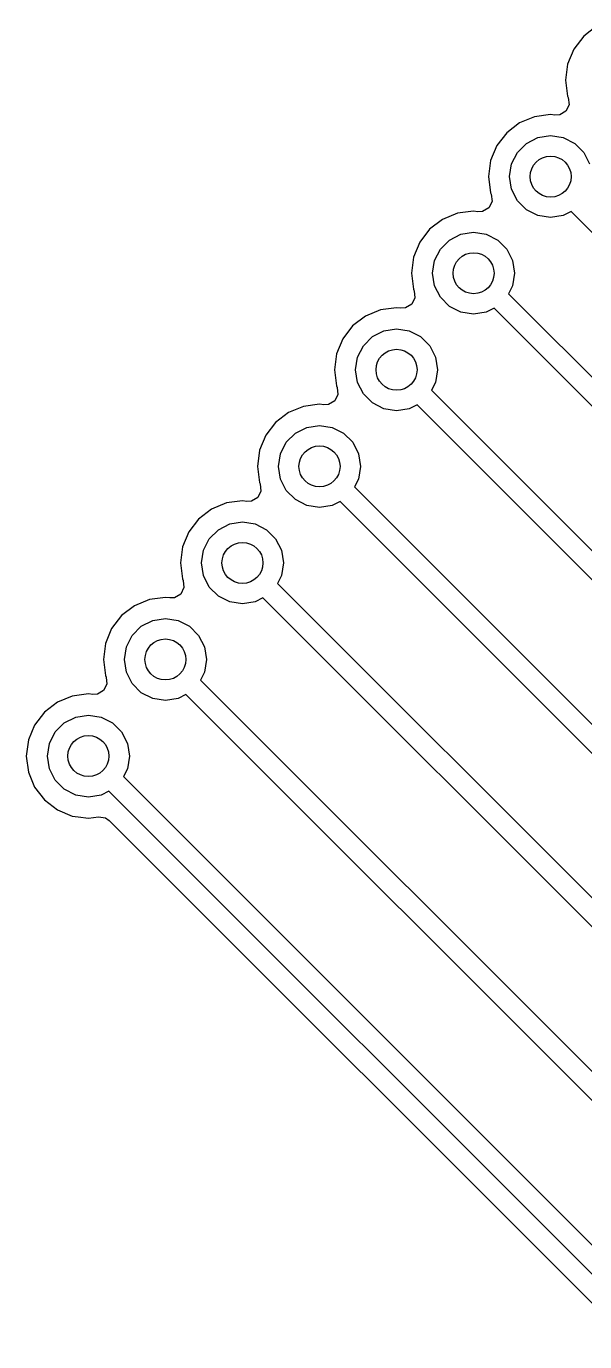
# Model space of a CAD drawing. Extents: x 51 to 261, y -150 to -32.
# Drawn here: x 66.49 to 71.93, y -98.15 to -85.32 of the extents above; entities that cross this region are included whole.
import ezdxf

# ---------------------------------------------------------------- set-up
doc = ezdxf.new("R2010")
doc.units = 0
doc.layers.add('BLACK', color=7, linetype='CONTINUOUS')

msp = doc.modelspace()

# ---------------------------------------------------------------- linework, layer by layer
at = {"layer": 'BLACK', "linetype": 'CONTINUOUS'}
for p, q in [((72.048992, -85.315631), (71.92355, -85.411886)), ((71.92355, -85.411886), (71.827295, -85.537328)), ((71.827295, -85.537328), (71.766788, -85.683405)), ((71.766787, -85.683407), (71.74615, -85.840166)), ((71.766788, -85.683405), (71.766787, -85.683407)), ((71.74615, -85.840166), (71.74615, -85.840169)), ((71.74615, -85.840169), (71.766787, -85.996928)), ((71.78029, -86.080963), (71.749015, -86.143443)), ((71.766787, -85.996928), (71.766788, -85.99693)), ((71.766788, -85.99693), (71.772821, -86.011494)), ((71.772821, -86.011494), (71.78029, -86.080963)), ((71.443653, -86.19704), (71.297576, -86.257547)), ((71.443655, -86.197039), (71.443653, -86.19704)), ((71.600415, -86.176402), (71.443655, -86.197039)), ((71.600419, -86.176402), (71.600415, -86.176402)), ((71.642076, -86.181886), (71.600419, -86.176402)), ((71.688926, -86.179095), (71.642076, -86.181886)), ((71.749015, -86.143443), (71.688926, -86.179095)), ((71.297576, -86.257547), (71.172134, -86.353802)), ((71.172134, -86.353802), (71.075879, -86.479244)), ((71.276809, -86.54697), (71.365302, -86.458477)), ((71.365302, -86.458477), (71.476809, -86.401661)), ((71.476809, -86.401661), (71.600416, -86.382084)), ((71.600416, -86.382084), (71.724023, -86.401661)), ((71.724023, -86.401661), (71.83553, -86.458477)), ((71.83553, -86.458477), (71.924023, -86.54697)), ((71.075879, -86.479244), (71.015372, -86.625321)), ((71.219993, -86.658477), (71.276809, -86.54697)), ((71.924023, -86.54697), (71.980839, -86.658477)), ((71.015371, -86.625323), (70.994734, -86.782082)), ((71.015372, -86.625321), (71.015371, -86.625323)), ((71.200416, -86.782084), (71.219993, -86.658477)), ((70.994734, -86.782082), (70.994734, -86.782085)), ((70.994734, -86.782085), (71.015371, -86.938844)), ((71.219993, -86.905691), (71.200416, -86.782084)), ((71.015371, -86.938844), (71.015372, -86.938846)), ((71.015372, -86.938846), (71.021405, -86.95341)), ((71.021405, -86.95341), (71.028874, -87.022879)), ((71.276809, -87.017198), (71.219993, -86.905691)), ((70.997599, -87.085359), (70.93751, -87.121011)), ((71.028874, -87.022879), (70.997599, -87.085359)), ((71.365302, -87.105691), (71.276809, -87.017198)), ((71.476809, -87.162507), (71.365302, -87.105691)), ((70.54616, -87.199463), (70.420718, -87.295718)), ((70.692237, -87.138956), (70.54616, -87.199463)), ((70.692239, -87.138955), (70.692237, -87.138956)), ((70.848999, -87.118318), (70.692239, -87.138955)), ((70.849003, -87.118318), (70.848999, -87.118318)), ((70.89066, -87.123802), (70.849003, -87.118318)), ((70.93751, -87.121011), (70.89066, -87.123802)), ((71.600416, -87.182084), (71.476809, -87.162507)), ((71.724023, -87.162507), (71.600416, -87.182084)), ((71.800466, -87.123556), (71.724023, -87.162507)), ((75.099, -90.422089), (71.800466, -87.123556)), ((70.420718, -87.295718), (70.324463, -87.42116)), ((70.613886, -87.400393), (70.725393, -87.343577)), ((70.725393, -87.343577), (70.849, -87.324)), ((70.849, -87.324), (70.972607, -87.343577)), ((70.972607, -87.343577), (71.084114, -87.400393)), ((70.324463, -87.42116), (70.263956, -87.567237)), ((70.468577, -87.600393), (70.525393, -87.488886)), ((70.525393, -87.488886), (70.613886, -87.400393)), ((71.084114, -87.400393), (71.172607, -87.488886)), ((71.172607, -87.488886), (71.229423, -87.600393)), ((70.263955, -87.567239), (70.243318, -87.723998)), ((70.263956, -87.567237), (70.263955, -87.567239)), ((70.449, -87.724), (70.468577, -87.600393)), ((71.229423, -87.600393), (71.249, -87.724)), ((70.243318, -87.723998), (70.243318, -87.724001)), ((70.243318, -87.724001), (70.263955, -87.88076)), ((70.468577, -87.847607), (70.449, -87.724)), ((71.249, -87.724), (71.229423, -87.847607)), ((70.263955, -87.88076), (70.263956, -87.880762)), ((70.263956, -87.880762), (70.267184, -87.888556)), ((70.525393, -87.959114), (70.468577, -87.847607)), ((71.229423, -87.847607), (71.190472, -87.92405)), ((70.277458, -87.964795), (70.246183, -88.027275)), ((70.267184, -87.888556), (70.269989, -87.895326)), ((70.269989, -87.895326), (70.277458, -87.964795)), ((70.613886, -88.047607), (70.525393, -87.959114)), ((71.190472, -87.92405), (74.869711, -91.60329)), ((69.794744, -88.141379), (69.669302, -88.237634)), ((69.940821, -88.080872), (69.794744, -88.141379)), ((69.940823, -88.080871), (69.940821, -88.080872)), ((70.097583, -88.060234), (69.940823, -88.080871)), ((70.097587, -88.060234), (70.097583, -88.060234)), ((70.139244, -88.065718), (70.097587, -88.060234)), ((70.186094, -88.062927), (70.139244, -88.065718)), ((70.246183, -88.027275), (70.186094, -88.062927)), ((70.725393, -88.104423), (70.613886, -88.047607)), ((70.849, -88.124), (70.725393, -88.104423)), ((70.972607, -88.104423), (70.849, -88.124)), ((71.04905, -88.065472), (70.972607, -88.104423)), ((74.699, -91.715421), (71.04905, -88.065472)), ((69.669302, -88.237634), (69.573047, -88.363076)), ((69.973977, -88.285493), (70.097584, -88.265916)), ((70.097584, -88.265916), (70.221191, -88.285493)), ((69.573047, -88.363076), (69.51254, -88.509153)), ((69.773977, -88.430802), (69.86247, -88.342309)), ((69.86247, -88.342309), (69.973977, -88.285493)), ((70.221191, -88.285493), (70.332698, -88.342309)), ((70.332698, -88.342309), (70.421191, -88.430802)), ((69.512539, -88.509155), (69.491902, -88.665914)), ((69.51254, -88.509153), (69.512539, -88.509155)), ((69.717161, -88.542309), (69.773977, -88.430802)), ((70.421191, -88.430802), (70.478007, -88.542309)), ((69.697584, -88.665916), (69.717161, -88.542309)), ((70.478007, -88.542309), (70.497584, -88.665916)), ((69.491902, -88.665914), (69.491902, -88.665917)), ((69.491902, -88.665917), (69.512539, -88.822676)), ((69.717161, -88.789523), (69.697584, -88.665916)), ((70.497584, -88.665916), (70.478007, -88.789523)), ((69.526042, -88.906711), (69.494767, -88.969191)), ((69.512539, -88.822676), (69.51254, -88.822678)), ((69.51254, -88.822678), (69.518573, -88.837242)), ((69.518573, -88.837242), (69.526042, -88.906711)), ((69.773977, -88.90103), (69.717161, -88.789523)), ((69.86247, -88.989523), (69.773977, -88.90103)), ((70.478007, -88.789523), (70.439056, -88.865966)), ((70.439056, -88.865966), (74.469711, -92.896621)), ((69.189405, -89.022788), (69.043328, -89.083295)), ((69.189407, -89.022787), (69.189405, -89.022788)), ((69.346167, -89.00215), (69.189407, -89.022787)), ((69.346171, -89.00215), (69.346167, -89.00215)), ((69.387828, -89.007634), (69.346171, -89.00215)), ((69.434678, -89.004843), (69.387828, -89.007634)), ((69.494767, -88.969191), (69.434678, -89.004843)), ((69.973977, -89.046339), (69.86247, -88.989523)), ((70.297634, -89.007388), (70.221191, -89.046339)), ((74.299, -93.008754), (70.297634, -89.007388)), ((69.043328, -89.083295), (68.917886, -89.17955)), ((70.097584, -89.065916), (69.973977, -89.046339)), ((70.221191, -89.046339), (70.097584, -89.065916)), ((68.917886, -89.17955), (68.821631, -89.304992)), ((69.022561, -89.372718), (69.111054, -89.284225)), ((69.111054, -89.284225), (69.222561, -89.227409)), ((69.222561, -89.227409), (69.346168, -89.207832)), ((69.346168, -89.207832), (69.469775, -89.227409)), ((69.469775, -89.227409), (69.581282, -89.284225)), ((69.581282, -89.284225), (69.669775, -89.372718)), ((68.821631, -89.304992), (68.761124, -89.451069)), ((68.965745, -89.484225), (69.022561, -89.372718)), ((69.669775, -89.372718), (69.726591, -89.484225)), ((68.761123, -89.451071), (68.740486, -89.60783)), ((68.761124, -89.451069), (68.761123, -89.451071)), ((68.946168, -89.607832), (68.965745, -89.484225)), ((69.726591, -89.484225), (69.746168, -89.607832)), ((68.740486, -89.60783), (68.740486, -89.607833)), ((68.740486, -89.607833), (68.761123, -89.764592)), ((68.965745, -89.731439), (68.946168, -89.607832)), ((69.746168, -89.607832), (69.726591, -89.731439)), ((68.761123, -89.764592), (68.761124, -89.764594)), ((68.761124, -89.764594), (68.767157, -89.779158)), ((68.767157, -89.779158), (68.774626, -89.848627)), ((69.022561, -89.842946), (68.965745, -89.731439)), ((69.726591, -89.731439), (69.68764, -89.807882)), ((69.68764, -89.807882), (74.069711, -94.189953)), ((68.743351, -89.911107), (68.683262, -89.946759)), ((68.774626, -89.848627), (68.743351, -89.911107)), ((69.111054, -89.931439), (69.022561, -89.842946)), ((69.222561, -89.988255), (69.111054, -89.931439)), ((68.291912, -90.025211), (68.16647, -90.121466)), ((68.437989, -89.964704), (68.291912, -90.025211)), ((68.437991, -89.964703), (68.437989, -89.964704)), ((68.594751, -89.944066), (68.437991, -89.964703)), ((68.594755, -89.944066), (68.594751, -89.944066)), ((68.636412, -89.94955), (68.594755, -89.944066)), ((68.683262, -89.946759), (68.636412, -89.94955)), ((69.346168, -90.007832), (69.222561, -89.988255)), ((69.469775, -89.988255), (69.346168, -90.007832)), ((69.546218, -89.949304), (69.469775, -89.988255)), ((73.899, -94.302086), (69.546218, -89.949304)), ((68.16647, -90.121466), (68.070215, -90.246908)), ((68.359638, -90.226141), (68.471145, -90.169325)), ((68.471145, -90.169325), (68.594752, -90.149748)), ((68.594752, -90.149748), (68.718359, -90.169325)), ((68.718359, -90.169325), (68.829866, -90.226141)), ((68.070215, -90.246908), (68.009708, -90.392985)), ((68.214329, -90.426141), (68.271145, -90.314634)), ((68.271145, -90.314634), (68.359638, -90.226141)), ((68.829866, -90.226141), (68.918359, -90.314634)), ((68.918359, -90.314634), (68.975175, -90.426141)), ((68.009707, -90.392987), (67.98907, -90.549746)), ((68.009708, -90.392985), (68.009707, -90.392987)), ((68.194752, -90.549748), (68.214329, -90.426141)), ((68.975175, -90.426141), (68.994752, -90.549748)), ((67.98907, -90.549746), (67.98907, -90.549749)), ((67.98907, -90.549749), (68.009707, -90.706508)), ((68.214329, -90.673355), (68.194752, -90.549748)), ((68.994752, -90.549748), (68.975175, -90.673355)), ((68.009707, -90.706508), (68.009708, -90.70651)), ((68.009708, -90.70651), (68.015741, -90.721074)), ((68.271145, -90.784862), (68.214329, -90.673355)), ((68.975175, -90.673355), (68.936224, -90.749798)), ((68.02321, -90.790543), (67.991935, -90.853023)), ((68.015741, -90.721074), (68.02321, -90.790543)), ((68.359638, -90.873355), (68.271145, -90.784862)), ((68.936224, -90.749798), (73.586711, -95.400286)), ((67.686573, -90.90662), (67.540496, -90.967127)), ((67.686575, -90.906619), (67.686573, -90.90662)), ((67.843335, -90.885982), (67.686575, -90.906619)), ((67.843339, -90.885982), (67.843335, -90.885982)), ((67.884996, -90.891466), (67.843339, -90.885982)), ((67.931846, -90.888675), (67.884996, -90.891466)), ((67.991935, -90.853023), (67.931846, -90.888675)), ((68.471145, -90.930171), (68.359638, -90.873355)), ((68.594752, -90.949748), (68.471145, -90.930171)), ((68.718359, -90.930171), (68.594752, -90.949748)), ((68.794802, -90.89122), (68.718359, -90.930171)), ((73.416, -95.512417), (68.794802, -90.89122)), ((67.415054, -91.063382), (67.318799, -91.188824)), ((67.540496, -90.967127), (67.415054, -91.063382)), ((67.719729, -91.111241), (67.843336, -91.091664)), ((67.843336, -91.091664), (67.966943, -91.111241)), ((67.318799, -91.188824), (67.258292, -91.334901)), ((67.519729, -91.25655), (67.608222, -91.168057)), ((67.608222, -91.168057), (67.719729, -91.111241)), ((67.966943, -91.111241), (68.07845, -91.168057)), ((68.07845, -91.168057), (68.166943, -91.25655)), ((67.258291, -91.334903), (67.237654, -91.491662)), ((67.258292, -91.334901), (67.258291, -91.334903)), ((67.462913, -91.368057), (67.519729, -91.25655)), ((68.166943, -91.25655), (68.223759, -91.368057)), ((67.443336, -91.491664), (67.462913, -91.368057)), ((68.223759, -91.368057), (68.243336, -91.491664)), ((67.237654, -91.491662), (67.237654, -91.491665)), ((67.237654, -91.491665), (67.258291, -91.648423)), ((67.462913, -91.615271), (67.443336, -91.491664)), ((68.243336, -91.491664), (68.223759, -91.615271)), ((67.271797, -91.732469), (67.240521, -91.794948)), ((67.258291, -91.648423), (67.258291, -91.648425)), ((67.258291, -91.648425), (67.258292, -91.648426)), ((67.258292, -91.648426), (67.264329, -91.663001)), ((67.264329, -91.663001), (67.271797, -91.732469)), ((67.519729, -91.726778), (67.462913, -91.615271)), ((67.608222, -91.815271), (67.519729, -91.726778)), ((68.223759, -91.615271), (68.184808, -91.691714)), ((68.184808, -91.691714), (73.186711, -96.693617)), ((66.935157, -91.848544), (66.78908, -91.909051)), ((66.935159, -91.848543), (66.935157, -91.848544)), ((67.091919, -91.827906), (66.935159, -91.848543)), ((67.091924, -91.827906), (67.091919, -91.827906)), ((67.133584, -91.83339), (67.091924, -91.827906)), ((67.180432, -91.8306), (67.133584, -91.83339)), ((67.240521, -91.794948), (67.180432, -91.8306)), ((67.719729, -91.872087), (67.608222, -91.815271)), ((68.043386, -91.833136), (67.966943, -91.872087)), ((73.016, -96.80575), (68.043386, -91.833136)), ((66.78908, -91.909051), (66.663638, -92.005306)), ((67.843336, -91.891664), (67.719729, -91.872087)), ((67.966943, -91.872087), (67.843336, -91.891664)), ((66.663638, -92.005306), (66.567383, -92.130748)), ((66.768313, -92.198474), (66.856806, -92.109981)), ((66.856806, -92.109981), (66.968313, -92.053165)), ((66.968313, -92.053165), (67.09192, -92.033588)), ((67.09192, -92.033588), (67.215527, -92.053165)), ((67.215527, -92.053165), (67.327034, -92.109981)), ((67.327034, -92.109981), (67.415527, -92.198474)), ((66.567383, -92.130748), (66.506876, -92.276825)), ((66.711497, -92.309981), (66.768313, -92.198474)), ((67.415527, -92.198474), (67.472343, -92.309981)), ((66.506875, -92.276827), (66.486238, -92.433586)), ((66.506876, -92.276825), (66.506875, -92.276827)), ((66.69192, -92.433588), (66.711497, -92.309981)), ((67.472343, -92.309981), (67.49192, -92.433588)), ((66.486238, -92.433586), (66.486238, -92.433589)), ((66.486238, -92.433589), (66.506875, -92.590348)), ((66.711497, -92.557195), (66.69192, -92.433588)), ((67.49192, -92.433588), (67.472343, -92.557195)), ((66.506875, -92.590348), (66.506876, -92.59035)), ((66.506876, -92.59035), (66.567384, -92.736429)), ((66.768313, -92.668702), (66.711497, -92.557195)), ((67.472343, -92.557195), (67.433392, -92.633638)), ((67.433392, -92.633638), (72.786711, -97.986957)), ((66.567384, -92.736429), (66.663638, -92.86187)), ((66.856806, -92.757195), (66.768313, -92.668702)), ((66.968313, -92.814011), (66.856806, -92.757195)), ((66.663638, -92.86187), (66.789079, -92.958124)), ((67.09192, -92.833588), (66.968313, -92.814011)), ((67.215527, -92.814011), (67.09192, -92.833588)), ((67.29197, -92.77506), (67.215527, -92.814011)), ((72.616, -98.09909), (67.29197, -92.77506)), ((66.789079, -92.958124), (66.935158, -93.018632)), ((66.935158, -93.018632), (66.992856, -93.026228)), ((66.992856, -93.026228), (67.091919, -93.03927)), ((67.091919, -93.03927), (67.09192, -93.03927)), ((67.09192, -93.03927), (67.190981, -93.026228)), ((67.190981, -93.026228), (67.260016, -93.036993)), ((67.260016, -93.036993), (67.294847, -93.061486)), ((67.294847, -93.061486), (72.379181, -98.14582))]:
    msp.add_line(p, q, dxfattribs=at)
at = {"layer": 'BLACK'}
for centre in [(71.600416, -86.782084), (70.849, -87.724), (70.097584, -88.665916), (69.346168, -89.607832), (68.594752, -90.549748), (67.843336, -91.491664), (67.09192, -92.433588)]:
    msp.add_circle(centre, 0.2, dxfattribs=at)

doc.saveas('drawing.dxf')
